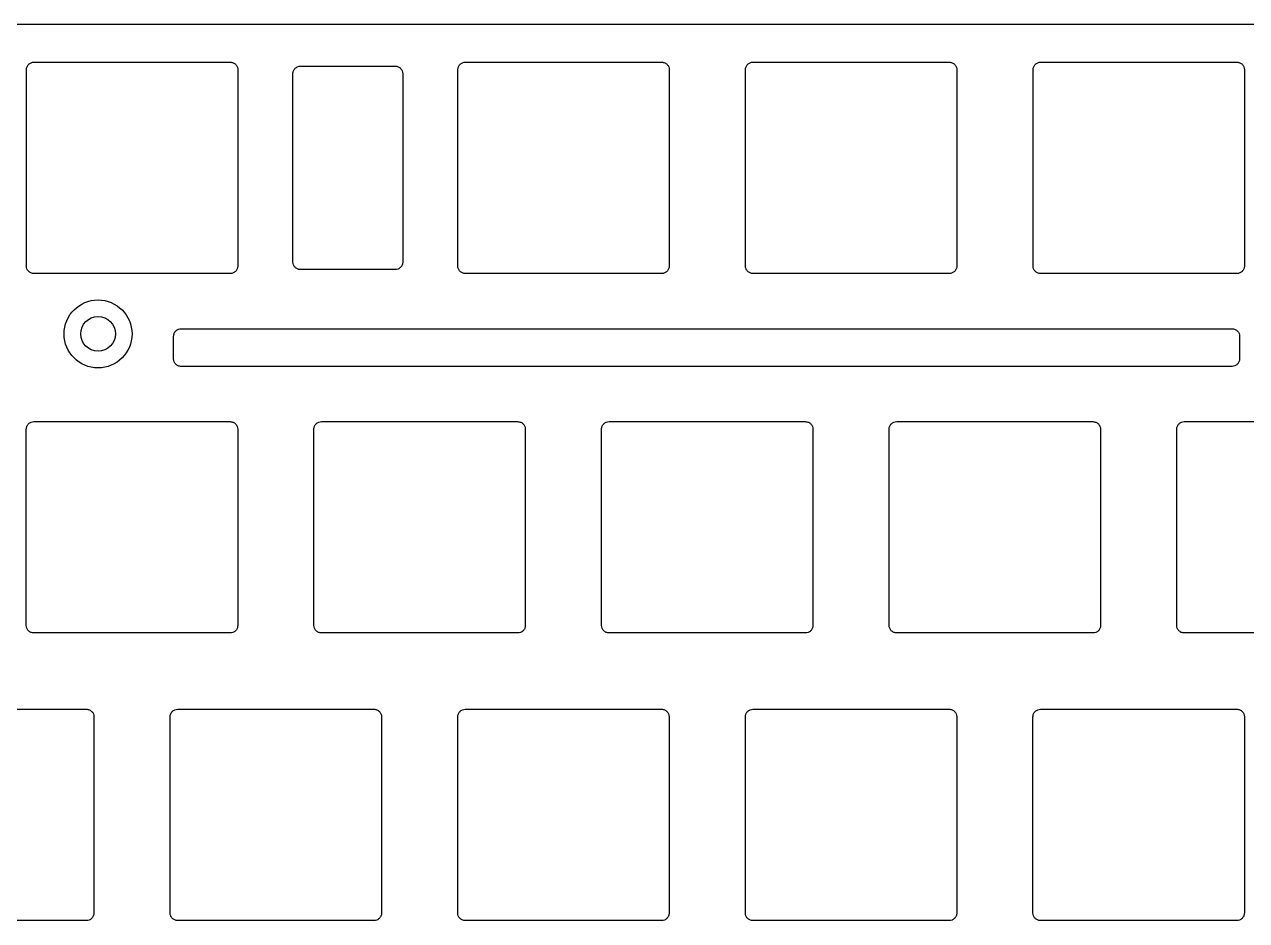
# Model space of a CAD drawing. Header units: millimetres. Extents: x 10 to 357, y 12 to 131.
# Drawn here: x 107.5 to 188.5, y 71.6 to 130.9 of the extents above; entities that cross this region are included whole.
import ezdxf

# ---------------------------------------------------------------- set-up
doc = ezdxf.new("R2010")
doc.units = ezdxf.units.MM
doc.header["$MEASUREMENT"] = 0

msp = doc.modelspace()

# ---------------------------------------------------------------- linework, layer by layer
for p, q in [((354.245, 130.945), (13.133, 130.945)), ((354.245, 130.945), (13.133, 130.945)), ((107.641, 114.945), (107.641, 127.945)), ((107.641, 114.945), (107.641, 127.945)), ((108.141, 128.445), (121.141, 128.445)), ((108.141, 128.445), (121.141, 128.445)), ((121.641, 127.945), (121.641, 114.945)), ((121.641, 127.945), (121.641, 114.945)), ((125.791, 128.182), (132.065, 128.182)), ((125.791, 128.182), (132.065, 128.182)), ((136.215, 114.945), (136.215, 127.945)), ((136.215, 114.945), (136.215, 127.945)), ((136.715, 128.445), (149.715, 128.445)), ((136.715, 128.445), (149.715, 128.445)), ((150.215, 127.945), (150.215, 114.945)), ((150.215, 127.945), (150.215, 114.945)), ((155.265, 114.945), (155.265, 127.945)), ((155.265, 114.945), (155.265, 127.945)), ((155.765, 128.445), (168.765, 128.445)), ((155.765, 128.445), (168.765, 128.445)), ((169.265, 127.945), (169.265, 114.945)), ((169.265, 127.945), (169.265, 114.945)), ((174.315, 114.945), (174.315, 127.945)), ((174.315, 114.945), (174.315, 127.945)), ((174.815, 128.445), (187.815, 128.445)), ((174.815, 128.445), (187.815, 128.445)), ((188.315, 127.945), (188.315, 114.945)), ((188.315, 127.945), (188.315, 114.945)), ((125.291, 115.208), (125.291, 127.682)), ((125.291, 115.208), (125.291, 127.682)), ((132.565, 127.682), (132.565, 115.208)), ((132.565, 127.682), (132.565, 115.208)), ((121.141, 114.445), (108.141, 114.445)), ((121.141, 114.445), (108.141, 114.445)), ((132.065, 114.708), (125.791, 114.708)), ((132.065, 114.708), (125.791, 114.708)), ((149.715, 114.445), (136.715, 114.445)), ((149.715, 114.445), (136.715, 114.445)), ((168.765, 114.445), (155.765, 114.445)), ((168.765, 114.445), (155.765, 114.445)), ((187.815, 114.445), (174.815, 114.445)), ((187.815, 114.445), (174.815, 114.445)), ((117.391, 108.789), (117.391, 110.289)), ((117.391, 108.789), (117.391, 110.289)), ((117.891, 110.789), (187.496, 110.789)), ((117.891, 110.789), (187.496, 110.789)), ((187.996, 110.289), (187.996, 108.789)), ((187.996, 110.289), (187.996, 108.789)), ((187.496, 108.289), (117.891, 108.289)), ((187.496, 108.289), (117.891, 108.289)), ((108.133, 104.633), (121.133, 104.633)), ((108.133, 104.633), (121.133, 104.633)), ((127.183, 104.633), (140.183, 104.633)), ((127.183, 104.633), (140.183, 104.633)), ((146.233, 104.633), (159.233, 104.633)), ((146.233, 104.633), (159.233, 104.633)), ((165.283, 104.633), (178.283, 104.633)), ((165.283, 104.633), (178.283, 104.633)), ((184.333, 104.633), (197.333, 104.633)), ((184.333, 104.633), (197.333, 104.633)), ((107.633, 91.133), (107.633, 104.133)), ((107.633, 91.133), (107.633, 104.133)), ((121.633, 104.133), (121.633, 91.133)), ((121.633, 104.133), (121.633, 91.133)), ((126.683, 91.133), (126.683, 104.133)), ((126.683, 91.133), (126.683, 104.133)), ((140.683, 104.133), (140.683, 91.133)), ((140.683, 104.133), (140.683, 91.133)), ((145.733, 91.133), (145.733, 104.133)), ((145.733, 91.133), (145.733, 104.133)), ((159.733, 104.133), (159.733, 91.133)), ((159.733, 104.133), (159.733, 91.133)), ((164.783, 91.133), (164.783, 104.133)), ((164.783, 91.133), (164.783, 104.133)), ((178.783, 104.133), (178.783, 91.133)), ((178.783, 104.133), (178.783, 91.133)), ((183.833, 91.133), (183.833, 104.133)), ((183.833, 91.133), (183.833, 104.133)), ((121.133, 90.633), (108.133, 90.633)), ((121.133, 90.633), (108.133, 90.633)), ((140.183, 90.633), (127.183, 90.633)), ((140.183, 90.633), (127.183, 90.633)), ((159.233, 90.633), (146.233, 90.633)), ((159.233, 90.633), (146.233, 90.633)), ((178.283, 90.633), (165.283, 90.633)), ((178.283, 90.633), (165.283, 90.633)), ((197.333, 90.633), (184.333, 90.633)), ((197.333, 90.633), (184.333, 90.633)), ((98.608, 85.583), (111.608, 85.583)), ((98.608, 85.583), (111.608, 85.583)), ((112.108, 85.083), (112.108, 72.083)), ((112.108, 85.083), (112.108, 72.083)), ((117.158, 72.083), (117.158, 85.083)), ((117.158, 72.083), (117.158, 85.083)), ((117.658, 85.583), (130.658, 85.583)), ((117.658, 85.583), (130.658, 85.583)), ((131.158, 85.083), (131.158, 72.083)), ((131.158, 85.083), (131.158, 72.083)), ((136.208, 72.083), (136.208, 85.083)), ((136.208, 72.083), (136.208, 85.083)), ((136.708, 85.583), (149.708, 85.583)), ((136.708, 85.583), (149.708, 85.583)), ((150.208, 85.083), (150.208, 72.083)), ((150.208, 85.083), (150.208, 72.083)), ((155.258, 72.083), (155.258, 85.083)), ((155.258, 72.083), (155.258, 85.083)), ((155.758, 85.583), (168.758, 85.583)), ((155.758, 85.583), (168.758, 85.583)), ((169.258, 85.083), (169.258, 72.083)), ((169.258, 85.083), (169.258, 72.083)), ((174.308, 72.083), (174.308, 85.083)), ((174.308, 72.083), (174.308, 85.083)), ((174.808, 85.583), (187.808, 85.583)), ((174.808, 85.583), (187.808, 85.583)), ((188.308, 85.083), (188.308, 72.083)), ((188.308, 85.083), (188.308, 72.083)), ((111.608, 71.583), (98.608, 71.583)), ((111.608, 71.583), (98.608, 71.583)), ((130.658, 71.583), (117.658, 71.583)), ((130.658, 71.583), (117.658, 71.583)), ((149.708, 71.583), (136.708, 71.583)), ((149.708, 71.583), (136.708, 71.583)), ((168.758, 71.583), (155.758, 71.583)), ((168.758, 71.583), (155.758, 71.583)), ((187.808, 71.583), (174.808, 71.583)), ((187.808, 71.583), (174.808, 71.583))]:
    msp.add_line(p, q)
for radius in [2.25, 2.25, 1.15]:
    msp.add_circle((112.383, 110.445), radius)
for points, knots in [([(107.641, 127.945), (107.641, 127.98), (107.644, 128.015), (107.658, 128.082), (107.669, 128.114), (107.708, 128.205), (107.746, 128.26), (107.84, 128.35), (107.894, 128.385), (108.013, 128.433), (108.076, 128.445), (108.141, 128.445)], [-0.07893052, -0.07893052, -0.07893052, -0.07893052, -0.06848053, -0.06848053, -0.05834686, -0.05834686, -0.03857211, -0.03857211, -0.01934595, -0.01934595, 0, 0, 0, 0]), ([(107.641, 127.945), (107.641, 127.98), (107.644, 128.015), (107.658, 128.082), (107.669, 128.114), (107.708, 128.205), (107.746, 128.26), (107.84, 128.35), (107.894, 128.385), (108.013, 128.433), (108.076, 128.445), (108.141, 128.445)], [-0.07893052, -0.07893052, -0.07893052, -0.07893052, -0.06848053, -0.06848053, -0.05834686, -0.05834686, -0.03857211, -0.03857211, -0.01934595, -0.01934595, 0, 0, 0, 0]), ([(121.141, 128.445), (121.175, 128.445), (121.21, 128.442), (121.277, 128.428), (121.309, 128.417), (121.4, 128.378), (121.455, 128.34), (121.545, 128.246), (121.58, 128.192), (121.628, 128.073), (121.641, 128.01), (121.641, 127.945)], [-0.07893052, -0.07893052, -0.07893052, -0.07893052, -0.06848053, -0.06848053, -0.05834686, -0.05834686, -0.03857211, -0.03857211, -0.01934595, -0.01934595, 0, 0, 0, 0]), ([(121.141, 128.445), (121.175, 128.445), (121.21, 128.442), (121.277, 128.428), (121.309, 128.417), (121.4, 128.378), (121.455, 128.34), (121.545, 128.246), (121.58, 128.192), (121.628, 128.073), (121.641, 128.01), (121.641, 127.945)], [-0.07893052, -0.07893052, -0.07893052, -0.07893052, -0.06848053, -0.06848053, -0.05834686, -0.05834686, -0.03857211, -0.03857211, -0.01934595, -0.01934595, 0, 0, 0, 0]), ([(125.291, 127.682), (125.291, 127.717), (125.295, 127.752), (125.309, 127.819), (125.319, 127.851), (125.359, 127.942), (125.397, 127.997), (125.49, 128.087), (125.544, 128.122), (125.663, 128.17), (125.727, 128.182), (125.791, 128.182)], [-0.07895332, -0.07895332, -0.07895332, -0.07895332, -0.06850031, -0.06850031, -0.05836371, -0.05836371, -0.03858325, -0.03858325, -0.01935154, -0.01935154, 0, 0, 0, 0]), ([(125.291, 127.682), (125.291, 127.717), (125.295, 127.752), (125.309, 127.819), (125.319, 127.851), (125.359, 127.942), (125.397, 127.997), (125.49, 128.087), (125.544, 128.122), (125.663, 128.17), (125.727, 128.182), (125.791, 128.182)], [-0.07895332, -0.07895332, -0.07895332, -0.07895332, -0.06850031, -0.06850031, -0.05836371, -0.05836371, -0.03858325, -0.03858325, -0.01935154, -0.01935154, 0, 0, 0, 0]), ([(132.065, 128.182), (132.1, 128.182), (132.134, 128.179), (132.201, 128.165), (132.234, 128.155), (132.325, 128.115), (132.379, 128.077), (132.469, 127.983), (132.505, 127.929), (132.553, 127.81), (132.565, 127.747), (132.565, 127.682)], [-0.07895332, -0.07895332, -0.07895332, -0.07895332, -0.06850031, -0.06850031, -0.05836371, -0.05836371, -0.03858325, -0.03858325, -0.01935154, -0.01935154, 0, 0, 0, 0]), ([(132.065, 128.182), (132.1, 128.182), (132.134, 128.179), (132.201, 128.165), (132.234, 128.155), (132.325, 128.115), (132.379, 128.077), (132.469, 127.983), (132.505, 127.929), (132.553, 127.81), (132.565, 127.747), (132.565, 127.682)], [-0.07895332, -0.07895332, -0.07895332, -0.07895332, -0.06850031, -0.06850031, -0.05836371, -0.05836371, -0.03858325, -0.03858325, -0.01935154, -0.01935154, 0, 0, 0, 0]), ([(136.215, 127.945), (136.215, 127.98), (136.219, 128.015), (136.233, 128.082), (136.243, 128.114), (136.283, 128.205), (136.321, 128.26), (136.414, 128.35), (136.468, 128.385), (136.587, 128.433), (136.651, 128.445), (136.715, 128.445)], [-0.07893052, -0.07893052, -0.07893052, -0.07893052, -0.06848053, -0.06848053, -0.05834686, -0.05834686, -0.03857211, -0.03857211, -0.01934595, -0.01934595, 0, 0, 0, 0]), ([(136.215, 127.945), (136.215, 127.98), (136.219, 128.015), (136.233, 128.082), (136.243, 128.114), (136.283, 128.205), (136.321, 128.26), (136.414, 128.35), (136.468, 128.385), (136.587, 128.433), (136.651, 128.445), (136.715, 128.445)], [-0.07893052, -0.07893052, -0.07893052, -0.07893052, -0.06848053, -0.06848053, -0.05834686, -0.05834686, -0.03857211, -0.03857211, -0.01934595, -0.01934595, 0, 0, 0, 0]), ([(149.715, 128.445), (149.75, 128.445), (149.785, 128.442), (149.852, 128.428), (149.884, 128.417), (149.975, 128.378), (150.03, 128.34), (150.12, 128.246), (150.155, 128.192), (150.203, 128.073), (150.215, 128.01), (150.215, 127.945)], [-0.07893052, -0.07893052, -0.07893052, -0.07893052, -0.06848053, -0.06848053, -0.05834686, -0.05834686, -0.03857211, -0.03857211, -0.01934595, -0.01934595, 0, 0, 0, 0]), ([(149.715, 128.445), (149.75, 128.445), (149.785, 128.442), (149.852, 128.428), (149.884, 128.417), (149.975, 128.378), (150.03, 128.34), (150.12, 128.246), (150.155, 128.192), (150.203, 128.073), (150.215, 128.01), (150.215, 127.945)], [-0.07893052, -0.07893052, -0.07893052, -0.07893052, -0.06848053, -0.06848053, -0.05834686, -0.05834686, -0.03857211, -0.03857211, -0.01934595, -0.01934595, 0, 0, 0, 0]), ([(155.265, 127.945), (155.265, 127.98), (155.269, 128.015), (155.283, 128.082), (155.293, 128.114), (155.333, 128.205), (155.371, 128.26), (155.464, 128.35), (155.518, 128.385), (155.637, 128.433), (155.701, 128.445), (155.765, 128.445)], [-0.07893052, -0.07893052, -0.07893052, -0.07893052, -0.06848053, -0.06848053, -0.05834686, -0.05834686, -0.03857211, -0.03857211, -0.01934595, -0.01934595, 0, 0, 0, 0]), ([(155.265, 127.945), (155.265, 127.98), (155.269, 128.015), (155.283, 128.082), (155.293, 128.114), (155.333, 128.205), (155.371, 128.26), (155.464, 128.35), (155.518, 128.385), (155.637, 128.433), (155.701, 128.445), (155.765, 128.445)], [-0.07893052, -0.07893052, -0.07893052, -0.07893052, -0.06848053, -0.06848053, -0.05834686, -0.05834686, -0.03857211, -0.03857211, -0.01934595, -0.01934595, 0, 0, 0, 0]), ([(168.765, 128.445), (168.8, 128.445), (168.835, 128.442), (168.902, 128.428), (168.934, 128.417), (169.025, 128.378), (169.08, 128.34), (169.17, 128.246), (169.205, 128.192), (169.253, 128.073), (169.265, 128.01), (169.265, 127.945)], [-0.07893052, -0.07893052, -0.07893052, -0.07893052, -0.06848053, -0.06848053, -0.05834686, -0.05834686, -0.03857211, -0.03857211, -0.01934595, -0.01934595, 0, 0, 0, 0]), ([(168.765, 128.445), (168.8, 128.445), (168.835, 128.442), (168.902, 128.428), (168.934, 128.417), (169.025, 128.378), (169.08, 128.34), (169.17, 128.246), (169.205, 128.192), (169.253, 128.073), (169.265, 128.01), (169.265, 127.945)], [-0.07893052, -0.07893052, -0.07893052, -0.07893052, -0.06848053, -0.06848053, -0.05834686, -0.05834686, -0.03857211, -0.03857211, -0.01934595, -0.01934595, 0, 0, 0, 0]), ([(174.315, 127.945), (174.315, 127.98), (174.319, 128.015), (174.333, 128.082), (174.343, 128.114), (174.383, 128.205), (174.421, 128.26), (174.514, 128.35), (174.568, 128.385), (174.687, 128.433), (174.751, 128.445), (174.815, 128.445)], [-0.07893052, -0.07893052, -0.07893052, -0.07893052, -0.06848053, -0.06848053, -0.05834686, -0.05834686, -0.03857211, -0.03857211, -0.01934595, -0.01934595, 0, 0, 0, 0]), ([(174.315, 127.945), (174.315, 127.98), (174.319, 128.015), (174.333, 128.082), (174.343, 128.114), (174.383, 128.205), (174.421, 128.26), (174.514, 128.35), (174.568, 128.385), (174.687, 128.433), (174.751, 128.445), (174.815, 128.445)], [-0.07893052, -0.07893052, -0.07893052, -0.07893052, -0.06848053, -0.06848053, -0.05834686, -0.05834686, -0.03857211, -0.03857211, -0.01934595, -0.01934595, 0, 0, 0, 0]), ([(187.815, 128.445), (187.85, 128.445), (187.885, 128.442), (187.952, 128.428), (187.984, 128.417), (188.075, 128.378), (188.13, 128.34), (188.22, 128.246), (188.255, 128.192), (188.303, 128.073), (188.315, 128.01), (188.315, 127.945)], [-0.07893052, -0.07893052, -0.07893052, -0.07893052, -0.06848053, -0.06848053, -0.05834686, -0.05834686, -0.03857211, -0.03857211, -0.01934595, -0.01934595, 0, 0, 0, 0]), ([(187.815, 128.445), (187.85, 128.445), (187.885, 128.442), (187.952, 128.428), (187.984, 128.417), (188.075, 128.378), (188.13, 128.34), (188.22, 128.246), (188.255, 128.192), (188.303, 128.073), (188.315, 128.01), (188.315, 127.945)], [-0.07893052, -0.07893052, -0.07893052, -0.07893052, -0.06848053, -0.06848053, -0.05834686, -0.05834686, -0.03857211, -0.03857211, -0.01934595, -0.01934595, 0, 0, 0, 0]), ([(125.791, 114.708), (125.756, 114.708), (125.722, 114.712), (125.655, 114.726), (125.623, 114.736), (125.531, 114.776), (125.477, 114.814), (125.387, 114.907), (125.351, 114.961), (125.303, 115.08), (125.291, 115.144), (125.291, 115.208)], [-0.07895332, -0.07895332, -0.07895332, -0.07895332, -0.06850031, -0.06850031, -0.05836371, -0.05836371, -0.03858325, -0.03858325, -0.01935154, -0.01935154, 0, 0, 0, 0]), ([(125.791, 114.708), (125.756, 114.708), (125.722, 114.712), (125.655, 114.726), (125.623, 114.736), (125.531, 114.776), (125.477, 114.814), (125.387, 114.907), (125.351, 114.961), (125.303, 115.08), (125.291, 115.144), (125.291, 115.208)], [-0.07895332, -0.07895332, -0.07895332, -0.07895332, -0.06850031, -0.06850031, -0.05836371, -0.05836371, -0.03858325, -0.03858325, -0.01935154, -0.01935154, 0, 0, 0, 0]), ([(132.565, 115.208), (132.565, 115.173), (132.561, 115.139), (132.547, 115.072), (132.537, 115.04), (132.497, 114.948), (132.459, 114.894), (132.366, 114.804), (132.312, 114.768), (132.193, 114.72), (132.129, 114.708), (132.065, 114.708)], [-0.07895332, -0.07895332, -0.07895332, -0.07895332, -0.06850031, -0.06850031, -0.05836371, -0.05836371, -0.03858325, -0.03858325, -0.01935154, -0.01935154, 0, 0, 0, 0]), ([(132.565, 115.208), (132.565, 115.173), (132.561, 115.139), (132.547, 115.072), (132.537, 115.04), (132.497, 114.948), (132.459, 114.894), (132.366, 114.804), (132.312, 114.768), (132.193, 114.72), (132.129, 114.708), (132.065, 114.708)], [-0.07895332, -0.07895332, -0.07895332, -0.07895332, -0.06850031, -0.06850031, -0.05836371, -0.05836371, -0.03858325, -0.03858325, -0.01935154, -0.01935154, 0, 0, 0, 0]), ([(108.141, 114.445), (108.106, 114.445), (108.071, 114.449), (108.004, 114.463), (107.972, 114.473), (107.881, 114.513), (107.826, 114.551), (107.736, 114.644), (107.701, 114.698), (107.653, 114.817), (107.641, 114.881), (107.641, 114.945)], [-0.07893052, -0.07893052, -0.07893052, -0.07893052, -0.06848053, -0.06848053, -0.05834686, -0.05834686, -0.03857211, -0.03857211, -0.01934595, -0.01934595, 0, 0, 0, 0]), ([(108.141, 114.445), (108.106, 114.445), (108.071, 114.449), (108.004, 114.463), (107.972, 114.473), (107.881, 114.513), (107.826, 114.551), (107.736, 114.644), (107.701, 114.698), (107.653, 114.817), (107.641, 114.881), (107.641, 114.945)], [-0.07893052, -0.07893052, -0.07893052, -0.07893052, -0.06848053, -0.06848053, -0.05834686, -0.05834686, -0.03857211, -0.03857211, -0.01934595, -0.01934595, 0, 0, 0, 0]), ([(121.641, 114.945), (121.641, 114.91), (121.637, 114.876), (121.623, 114.809), (121.613, 114.777), (121.573, 114.685), (121.535, 114.631), (121.442, 114.541), (121.387, 114.506), (121.269, 114.457), (121.205, 114.445), (121.141, 114.445)], [-0.07893052, -0.07893052, -0.07893052, -0.07893052, -0.06848053, -0.06848053, -0.05834686, -0.05834686, -0.03857211, -0.03857211, -0.01934595, -0.01934595, 0, 0, 0, 0]), ([(121.641, 114.945), (121.641, 114.91), (121.637, 114.876), (121.623, 114.809), (121.613, 114.777), (121.573, 114.685), (121.535, 114.631), (121.442, 114.541), (121.387, 114.506), (121.269, 114.457), (121.205, 114.445), (121.141, 114.445)], [-0.07893052, -0.07893052, -0.07893052, -0.07893052, -0.06848053, -0.06848053, -0.05834686, -0.05834686, -0.03857211, -0.03857211, -0.01934595, -0.01934595, 0, 0, 0, 0]), ([(136.715, 114.445), (136.68, 114.445), (136.646, 114.449), (136.579, 114.463), (136.547, 114.473), (136.455, 114.513), (136.401, 114.551), (136.311, 114.644), (136.276, 114.698), (136.227, 114.817), (136.215, 114.881), (136.215, 114.945)], [-0.07893052, -0.07893052, -0.07893052, -0.07893052, -0.06848053, -0.06848053, -0.05834686, -0.05834686, -0.03857211, -0.03857211, -0.01934595, -0.01934595, 0, 0, 0, 0]), ([(136.715, 114.445), (136.68, 114.445), (136.646, 114.449), (136.579, 114.463), (136.547, 114.473), (136.455, 114.513), (136.401, 114.551), (136.311, 114.644), (136.276, 114.698), (136.227, 114.817), (136.215, 114.881), (136.215, 114.945)], [-0.07893052, -0.07893052, -0.07893052, -0.07893052, -0.06848053, -0.06848053, -0.05834686, -0.05834686, -0.03857211, -0.03857211, -0.01934595, -0.01934595, 0, 0, 0, 0]), ([(150.215, 114.945), (150.215, 114.91), (150.212, 114.876), (150.198, 114.809), (150.187, 114.777), (150.148, 114.685), (150.11, 114.631), (150.016, 114.541), (149.962, 114.506), (149.843, 114.457), (149.78, 114.445), (149.715, 114.445)], [-0.07893052, -0.07893052, -0.07893052, -0.07893052, -0.06848053, -0.06848053, -0.05834686, -0.05834686, -0.03857211, -0.03857211, -0.01934595, -0.01934595, 0, 0, 0, 0]), ([(150.215, 114.945), (150.215, 114.91), (150.212, 114.876), (150.198, 114.809), (150.187, 114.777), (150.148, 114.685), (150.11, 114.631), (150.016, 114.541), (149.962, 114.506), (149.843, 114.457), (149.78, 114.445), (149.715, 114.445)], [-0.07893052, -0.07893052, -0.07893052, -0.07893052, -0.06848053, -0.06848053, -0.05834686, -0.05834686, -0.03857211, -0.03857211, -0.01934595, -0.01934595, 0, 0, 0, 0]), ([(155.765, 114.445), (155.73, 114.445), (155.696, 114.449), (155.629, 114.463), (155.597, 114.473), (155.505, 114.513), (155.451, 114.551), (155.361, 114.644), (155.326, 114.698), (155.277, 114.817), (155.265, 114.881), (155.265, 114.945)], [-0.07893052, -0.07893052, -0.07893052, -0.07893052, -0.06848053, -0.06848053, -0.05834686, -0.05834686, -0.03857211, -0.03857211, -0.01934595, -0.01934595, 0, 0, 0, 0]), ([(155.765, 114.445), (155.73, 114.445), (155.696, 114.449), (155.629, 114.463), (155.597, 114.473), (155.505, 114.513), (155.451, 114.551), (155.361, 114.644), (155.326, 114.698), (155.277, 114.817), (155.265, 114.881), (155.265, 114.945)], [-0.07893052, -0.07893052, -0.07893052, -0.07893052, -0.06848053, -0.06848053, -0.05834686, -0.05834686, -0.03857211, -0.03857211, -0.01934595, -0.01934595, 0, 0, 0, 0]), ([(169.265, 114.945), (169.265, 114.91), (169.262, 114.876), (169.248, 114.809), (169.237, 114.777), (169.198, 114.685), (169.16, 114.631), (169.066, 114.541), (169.012, 114.506), (168.893, 114.457), (168.83, 114.445), (168.765, 114.445)], [-0.07893052, -0.07893052, -0.07893052, -0.07893052, -0.06848053, -0.06848053, -0.05834686, -0.05834686, -0.03857211, -0.03857211, -0.01934595, -0.01934595, 0, 0, 0, 0]), ([(169.265, 114.945), (169.265, 114.91), (169.262, 114.876), (169.248, 114.809), (169.237, 114.777), (169.198, 114.685), (169.16, 114.631), (169.066, 114.541), (169.012, 114.506), (168.893, 114.457), (168.83, 114.445), (168.765, 114.445)], [-0.07893052, -0.07893052, -0.07893052, -0.07893052, -0.06848053, -0.06848053, -0.05834686, -0.05834686, -0.03857211, -0.03857211, -0.01934595, -0.01934595, 0, 0, 0, 0]), ([(174.815, 114.445), (174.78, 114.445), (174.746, 114.449), (174.679, 114.463), (174.647, 114.473), (174.555, 114.513), (174.501, 114.551), (174.411, 114.644), (174.376, 114.698), (174.327, 114.817), (174.315, 114.881), (174.315, 114.945)], [-0.07893052, -0.07893052, -0.07893052, -0.07893052, -0.06848053, -0.06848053, -0.05834686, -0.05834686, -0.03857211, -0.03857211, -0.01934595, -0.01934595, 0, 0, 0, 0]), ([(174.815, 114.445), (174.78, 114.445), (174.746, 114.449), (174.679, 114.463), (174.647, 114.473), (174.555, 114.513), (174.501, 114.551), (174.411, 114.644), (174.376, 114.698), (174.327, 114.817), (174.315, 114.881), (174.315, 114.945)], [-0.07893052, -0.07893052, -0.07893052, -0.07893052, -0.06848053, -0.06848053, -0.05834686, -0.05834686, -0.03857211, -0.03857211, -0.01934595, -0.01934595, 0, 0, 0, 0]), ([(188.315, 114.945), (188.315, 114.91), (188.312, 114.876), (188.298, 114.809), (188.287, 114.777), (188.248, 114.685), (188.21, 114.631), (188.116, 114.541), (188.062, 114.506), (187.943, 114.457), (187.88, 114.445), (187.815, 114.445)], [-0.07893052, -0.07893052, -0.07893052, -0.07893052, -0.06848053, -0.06848053, -0.05834686, -0.05834686, -0.03857211, -0.03857211, -0.01934595, -0.01934595, 0, 0, 0, 0]), ([(188.315, 114.945), (188.315, 114.91), (188.312, 114.876), (188.298, 114.809), (188.287, 114.777), (188.248, 114.685), (188.21, 114.631), (188.116, 114.541), (188.062, 114.506), (187.943, 114.457), (187.88, 114.445), (187.815, 114.445)], [-0.07893052, -0.07893052, -0.07893052, -0.07893052, -0.06848053, -0.06848053, -0.05834686, -0.05834686, -0.03857211, -0.03857211, -0.01934595, -0.01934595, 0, 0, 0, 0]), ([(117.391, 110.289), (117.391, 110.324), (117.394, 110.358), (117.408, 110.425), (117.419, 110.458), (117.458, 110.549), (117.496, 110.603), (117.59, 110.693), (117.644, 110.729), (117.763, 110.777), (117.826, 110.789), (117.891, 110.789)], [-0.07893052, -0.07893052, -0.07893052, -0.07893052, -0.06848053, -0.06848053, -0.05834686, -0.05834686, -0.03857211, -0.03857211, -0.01934595, -0.01934595, 0, 0, 0, 0]), ([(117.391, 110.289), (117.391, 110.324), (117.394, 110.358), (117.408, 110.425), (117.419, 110.458), (117.458, 110.549), (117.496, 110.603), (117.59, 110.693), (117.644, 110.729), (117.763, 110.777), (117.826, 110.789), (117.891, 110.789)], [-0.07893052, -0.07893052, -0.07893052, -0.07893052, -0.06848053, -0.06848053, -0.05834686, -0.05834686, -0.03857211, -0.03857211, -0.01934595, -0.01934595, 0, 0, 0, 0]), ([(187.496, 110.789), (187.53, 110.789), (187.565, 110.785), (187.632, 110.771), (187.664, 110.761), (187.755, 110.721), (187.81, 110.683), (187.9, 110.59), (187.935, 110.536), (187.983, 110.417), (187.996, 110.353), (187.996, 110.289)], [-0.07893052, -0.07893052, -0.07893052, -0.07893052, -0.06848053, -0.06848053, -0.05834686, -0.05834686, -0.03857211, -0.03857211, -0.01934595, -0.01934595, 0, 0, 0, 0]), ([(187.496, 110.789), (187.53, 110.789), (187.565, 110.785), (187.632, 110.771), (187.664, 110.761), (187.755, 110.721), (187.81, 110.683), (187.9, 110.59), (187.935, 110.536), (187.983, 110.417), (187.996, 110.353), (187.996, 110.289)], [-0.07893052, -0.07893052, -0.07893052, -0.07893052, -0.06848053, -0.06848053, -0.05834686, -0.05834686, -0.03857211, -0.03857211, -0.01934595, -0.01934595, 0, 0, 0, 0]), ([(117.891, 108.289), (117.856, 108.289), (117.821, 108.293), (117.754, 108.307), (117.722, 108.317), (117.631, 108.357), (117.576, 108.395), (117.486, 108.488), (117.451, 108.542), (117.403, 108.661), (117.391, 108.724), (117.391, 108.789)], [-0.07893052, -0.07893052, -0.07893052, -0.07893052, -0.06848053, -0.06848053, -0.05834686, -0.05834686, -0.03857211, -0.03857211, -0.01934595, -0.01934595, 0, 0, 0, 0]), ([(117.891, 108.289), (117.856, 108.289), (117.821, 108.293), (117.754, 108.307), (117.722, 108.317), (117.631, 108.357), (117.576, 108.395), (117.486, 108.488), (117.451, 108.542), (117.403, 108.661), (117.391, 108.724), (117.391, 108.789)], [-0.07893052, -0.07893052, -0.07893052, -0.07893052, -0.06848053, -0.06848053, -0.05834686, -0.05834686, -0.03857211, -0.03857211, -0.01934595, -0.01934595, 0, 0, 0, 0]), ([(187.996, 108.789), (187.996, 108.754), (187.992, 108.72), (187.978, 108.653), (187.968, 108.62), (187.928, 108.529), (187.89, 108.475), (187.797, 108.385), (187.742, 108.349), (187.623, 108.301), (187.56, 108.289), (187.496, 108.289)], [-0.07893052, -0.07893052, -0.07893052, -0.07893052, -0.06848053, -0.06848053, -0.05834686, -0.05834686, -0.03857211, -0.03857211, -0.01934595, -0.01934595, 0, 0, 0, 0]), ([(187.996, 108.789), (187.996, 108.754), (187.992, 108.72), (187.978, 108.653), (187.968, 108.62), (187.928, 108.529), (187.89, 108.475), (187.797, 108.385), (187.742, 108.349), (187.623, 108.301), (187.56, 108.289), (187.496, 108.289)], [-0.07893052, -0.07893052, -0.07893052, -0.07893052, -0.06848053, -0.06848053, -0.05834686, -0.05834686, -0.03857211, -0.03857211, -0.01934595, -0.01934595, 0, 0, 0, 0]), ([(107.633, 104.133), (107.633, 104.168), (107.636, 104.202), (107.651, 104.269), (107.661, 104.301), (107.701, 104.393), (107.739, 104.447), (107.832, 104.537), (107.886, 104.572), (108.005, 104.621), (108.068, 104.633), (108.133, 104.633)], [-0.07893052, -0.07893052, -0.07893052, -0.07893052, -0.06848053, -0.06848053, -0.05834686, -0.05834686, -0.03857211, -0.03857211, -0.01934595, -0.01934595, 0, 0, 0, 0]), ([(107.633, 104.133), (107.633, 104.168), (107.636, 104.202), (107.651, 104.269), (107.661, 104.301), (107.701, 104.393), (107.739, 104.447), (107.832, 104.537), (107.886, 104.572), (108.005, 104.621), (108.068, 104.633), (108.133, 104.633)], [-0.07893052, -0.07893052, -0.07893052, -0.07893052, -0.06848053, -0.06848053, -0.05834686, -0.05834686, -0.03857211, -0.03857211, -0.01934595, -0.01934595, 0, 0, 0, 0]), ([(121.133, 104.633), (121.168, 104.633), (121.202, 104.629), (121.269, 104.615), (121.302, 104.605), (121.393, 104.565), (121.447, 104.527), (121.537, 104.434), (121.573, 104.38), (121.621, 104.261), (121.633, 104.197), (121.633, 104.133)], [-0.07893052, -0.07893052, -0.07893052, -0.07893052, -0.06848053, -0.06848053, -0.05834686, -0.05834686, -0.03857211, -0.03857211, -0.01934595, -0.01934595, 0, 0, 0, 0]), ([(121.133, 104.633), (121.168, 104.633), (121.202, 104.629), (121.269, 104.615), (121.302, 104.605), (121.393, 104.565), (121.447, 104.527), (121.537, 104.434), (121.573, 104.38), (121.621, 104.261), (121.633, 104.197), (121.633, 104.133)], [-0.07893052, -0.07893052, -0.07893052, -0.07893052, -0.06848053, -0.06848053, -0.05834686, -0.05834686, -0.03857211, -0.03857211, -0.01934595, -0.01934595, 0, 0, 0, 0]), ([(126.683, 104.133), (126.683, 104.168), (126.686, 104.202), (126.701, 104.269), (126.711, 104.301), (126.751, 104.393), (126.789, 104.447), (126.882, 104.537), (126.936, 104.572), (127.055, 104.621), (127.118, 104.633), (127.183, 104.633)], [-0.07893052, -0.07893052, -0.07893052, -0.07893052, -0.06848053, -0.06848053, -0.05834686, -0.05834686, -0.03857211, -0.03857211, -0.01934595, -0.01934595, 0, 0, 0, 0]), ([(126.683, 104.133), (126.683, 104.168), (126.686, 104.202), (126.701, 104.269), (126.711, 104.301), (126.751, 104.393), (126.789, 104.447), (126.882, 104.537), (126.936, 104.572), (127.055, 104.621), (127.118, 104.633), (127.183, 104.633)], [-0.07893052, -0.07893052, -0.07893052, -0.07893052, -0.06848053, -0.06848053, -0.05834686, -0.05834686, -0.03857211, -0.03857211, -0.01934595, -0.01934595, 0, 0, 0, 0]), ([(140.183, 104.633), (140.218, 104.633), (140.252, 104.629), (140.319, 104.615), (140.352, 104.605), (140.443, 104.565), (140.497, 104.527), (140.587, 104.434), (140.623, 104.38), (140.671, 104.261), (140.683, 104.197), (140.683, 104.133)], [-0.07893052, -0.07893052, -0.07893052, -0.07893052, -0.06848053, -0.06848053, -0.05834686, -0.05834686, -0.03857211, -0.03857211, -0.01934595, -0.01934595, 0, 0, 0, 0]), ([(140.183, 104.633), (140.218, 104.633), (140.252, 104.629), (140.319, 104.615), (140.352, 104.605), (140.443, 104.565), (140.497, 104.527), (140.587, 104.434), (140.623, 104.38), (140.671, 104.261), (140.683, 104.197), (140.683, 104.133)], [-0.07893052, -0.07893052, -0.07893052, -0.07893052, -0.06848053, -0.06848053, -0.05834686, -0.05834686, -0.03857211, -0.03857211, -0.01934595, -0.01934595, 0, 0, 0, 0]), ([(145.733, 104.133), (145.733, 104.168), (145.736, 104.202), (145.751, 104.269), (145.761, 104.301), (145.801, 104.393), (145.839, 104.447), (145.932, 104.537), (145.986, 104.572), (146.105, 104.621), (146.168, 104.633), (146.233, 104.633)], [-0.07893052, -0.07893052, -0.07893052, -0.07893052, -0.06848053, -0.06848053, -0.05834686, -0.05834686, -0.03857211, -0.03857211, -0.01934595, -0.01934595, 0, 0, 0, 0]), ([(145.733, 104.133), (145.733, 104.168), (145.736, 104.202), (145.751, 104.269), (145.761, 104.301), (145.801, 104.393), (145.839, 104.447), (145.932, 104.537), (145.986, 104.572), (146.105, 104.621), (146.168, 104.633), (146.233, 104.633)], [-0.07893052, -0.07893052, -0.07893052, -0.07893052, -0.06848053, -0.06848053, -0.05834686, -0.05834686, -0.03857211, -0.03857211, -0.01934595, -0.01934595, 0, 0, 0, 0]), ([(159.233, 104.633), (159.268, 104.633), (159.302, 104.629), (159.369, 104.615), (159.402, 104.605), (159.493, 104.565), (159.547, 104.527), (159.637, 104.434), (159.673, 104.38), (159.721, 104.261), (159.733, 104.197), (159.733, 104.133)], [-0.07893052, -0.07893052, -0.07893052, -0.07893052, -0.06848053, -0.06848053, -0.05834686, -0.05834686, -0.03857211, -0.03857211, -0.01934595, -0.01934595, 0, 0, 0, 0]), ([(159.233, 104.633), (159.268, 104.633), (159.302, 104.629), (159.369, 104.615), (159.402, 104.605), (159.493, 104.565), (159.547, 104.527), (159.637, 104.434), (159.673, 104.38), (159.721, 104.261), (159.733, 104.197), (159.733, 104.133)], [-0.07893052, -0.07893052, -0.07893052, -0.07893052, -0.06848053, -0.06848053, -0.05834686, -0.05834686, -0.03857211, -0.03857211, -0.01934595, -0.01934595, 0, 0, 0, 0]), ([(164.783, 104.133), (164.783, 104.168), (164.786, 104.202), (164.801, 104.269), (164.811, 104.301), (164.851, 104.393), (164.889, 104.447), (164.982, 104.537), (165.036, 104.572), (165.155, 104.621), (165.218, 104.633), (165.283, 104.633)], [-0.07893052, -0.07893052, -0.07893052, -0.07893052, -0.06848053, -0.06848053, -0.05834686, -0.05834686, -0.03857211, -0.03857211, -0.01934595, -0.01934595, 0, 0, 0, 0]), ([(164.783, 104.133), (164.783, 104.168), (164.786, 104.202), (164.801, 104.269), (164.811, 104.301), (164.851, 104.393), (164.889, 104.447), (164.982, 104.537), (165.036, 104.572), (165.155, 104.621), (165.218, 104.633), (165.283, 104.633)], [-0.07893052, -0.07893052, -0.07893052, -0.07893052, -0.06848053, -0.06848053, -0.05834686, -0.05834686, -0.03857211, -0.03857211, -0.01934595, -0.01934595, 0, 0, 0, 0]), ([(178.283, 104.633), (178.318, 104.633), (178.352, 104.629), (178.419, 104.615), (178.452, 104.605), (178.543, 104.565), (178.597, 104.527), (178.687, 104.434), (178.723, 104.38), (178.771, 104.261), (178.783, 104.197), (178.783, 104.133)], [-0.07893052, -0.07893052, -0.07893052, -0.07893052, -0.06848053, -0.06848053, -0.05834686, -0.05834686, -0.03857211, -0.03857211, -0.01934595, -0.01934595, 0, 0, 0, 0]), ([(178.283, 104.633), (178.318, 104.633), (178.352, 104.629), (178.419, 104.615), (178.452, 104.605), (178.543, 104.565), (178.597, 104.527), (178.687, 104.434), (178.723, 104.38), (178.771, 104.261), (178.783, 104.197), (178.783, 104.133)], [-0.07893052, -0.07893052, -0.07893052, -0.07893052, -0.06848053, -0.06848053, -0.05834686, -0.05834686, -0.03857211, -0.03857211, -0.01934595, -0.01934595, 0, 0, 0, 0]), ([(183.833, 104.133), (183.833, 104.168), (183.836, 104.202), (183.851, 104.269), (183.861, 104.301), (183.901, 104.393), (183.939, 104.447), (184.032, 104.537), (184.086, 104.572), (184.205, 104.621), (184.268, 104.633), (184.333, 104.633)], [-0.07893052, -0.07893052, -0.07893052, -0.07893052, -0.06848053, -0.06848053, -0.05834686, -0.05834686, -0.03857211, -0.03857211, -0.01934595, -0.01934595, 0, 0, 0, 0]), ([(183.833, 104.133), (183.833, 104.168), (183.836, 104.202), (183.851, 104.269), (183.861, 104.301), (183.901, 104.393), (183.939, 104.447), (184.032, 104.537), (184.086, 104.572), (184.205, 104.621), (184.268, 104.633), (184.333, 104.633)], [-0.07893052, -0.07893052, -0.07893052, -0.07893052, -0.06848053, -0.06848053, -0.05834686, -0.05834686, -0.03857211, -0.03857211, -0.01934595, -0.01934595, 0, 0, 0, 0]), ([(108.133, 90.633), (108.098, 90.633), (108.064, 90.636), (107.997, 90.65), (107.964, 90.661), (107.873, 90.7), (107.819, 90.738), (107.729, 90.832), (107.693, 90.886), (107.645, 91.005), (107.633, 91.068), (107.633, 91.133)], [-0.07893052, -0.07893052, -0.07893052, -0.07893052, -0.06848053, -0.06848053, -0.05834686, -0.05834686, -0.03857211, -0.03857211, -0.01934595, -0.01934595, 0, 0, 0, 0]), ([(108.133, 90.633), (108.098, 90.633), (108.064, 90.636), (107.997, 90.65), (107.964, 90.661), (107.873, 90.7), (107.819, 90.738), (107.729, 90.832), (107.693, 90.886), (107.645, 91.005), (107.633, 91.068), (107.633, 91.133)], [-0.07893052, -0.07893052, -0.07893052, -0.07893052, -0.06848053, -0.06848053, -0.05834686, -0.05834686, -0.03857211, -0.03857211, -0.01934595, -0.01934595, 0, 0, 0, 0]), ([(121.633, 91.133), (121.633, 91.098), (121.629, 91.063), (121.615, 90.996), (121.605, 90.964), (121.565, 90.873), (121.527, 90.818), (121.434, 90.728), (121.38, 90.693), (121.261, 90.645), (121.197, 90.633), (121.133, 90.633)], [-0.07893052, -0.07893052, -0.07893052, -0.07893052, -0.06848053, -0.06848053, -0.05834686, -0.05834686, -0.03857211, -0.03857211, -0.01934595, -0.01934595, 0, 0, 0, 0]), ([(121.633, 91.133), (121.633, 91.098), (121.629, 91.063), (121.615, 90.996), (121.605, 90.964), (121.565, 90.873), (121.527, 90.818), (121.434, 90.728), (121.38, 90.693), (121.261, 90.645), (121.197, 90.633), (121.133, 90.633)], [-0.07893052, -0.07893052, -0.07893052, -0.07893052, -0.06848053, -0.06848053, -0.05834686, -0.05834686, -0.03857211, -0.03857211, -0.01934595, -0.01934595, 0, 0, 0, 0]), ([(127.183, 90.633), (127.148, 90.633), (127.114, 90.636), (127.047, 90.65), (127.014, 90.661), (126.923, 90.7), (126.869, 90.738), (126.779, 90.832), (126.743, 90.886), (126.695, 91.005), (126.683, 91.068), (126.683, 91.133)], [-0.07893052, -0.07893052, -0.07893052, -0.07893052, -0.06848053, -0.06848053, -0.05834686, -0.05834686, -0.03857211, -0.03857211, -0.01934595, -0.01934595, 0, 0, 0, 0]), ([(127.183, 90.633), (127.148, 90.633), (127.114, 90.636), (127.047, 90.65), (127.014, 90.661), (126.923, 90.7), (126.869, 90.738), (126.779, 90.832), (126.743, 90.886), (126.695, 91.005), (126.683, 91.068), (126.683, 91.133)], [-0.07893052, -0.07893052, -0.07893052, -0.07893052, -0.06848053, -0.06848053, -0.05834686, -0.05834686, -0.03857211, -0.03857211, -0.01934595, -0.01934595, 0, 0, 0, 0]), ([(140.683, 91.133), (140.683, 91.098), (140.679, 91.063), (140.665, 90.996), (140.655, 90.964), (140.615, 90.873), (140.577, 90.818), (140.484, 90.728), (140.43, 90.693), (140.311, 90.645), (140.247, 90.633), (140.183, 90.633)], [-0.07893052, -0.07893052, -0.07893052, -0.07893052, -0.06848053, -0.06848053, -0.05834686, -0.05834686, -0.03857211, -0.03857211, -0.01934595, -0.01934595, 0, 0, 0, 0]), ([(140.683, 91.133), (140.683, 91.098), (140.679, 91.063), (140.665, 90.996), (140.655, 90.964), (140.615, 90.873), (140.577, 90.818), (140.484, 90.728), (140.43, 90.693), (140.311, 90.645), (140.247, 90.633), (140.183, 90.633)], [-0.07893052, -0.07893052, -0.07893052, -0.07893052, -0.06848053, -0.06848053, -0.05834686, -0.05834686, -0.03857211, -0.03857211, -0.01934595, -0.01934595, 0, 0, 0, 0]), ([(146.233, 90.633), (146.198, 90.633), (146.164, 90.636), (146.097, 90.65), (146.064, 90.661), (145.973, 90.7), (145.919, 90.738), (145.829, 90.832), (145.793, 90.886), (145.745, 91.005), (145.733, 91.068), (145.733, 91.133)], [-0.07893052, -0.07893052, -0.07893052, -0.07893052, -0.06848053, -0.06848053, -0.05834686, -0.05834686, -0.03857211, -0.03857211, -0.01934595, -0.01934595, 0, 0, 0, 0]), ([(146.233, 90.633), (146.198, 90.633), (146.164, 90.636), (146.097, 90.65), (146.064, 90.661), (145.973, 90.7), (145.919, 90.738), (145.829, 90.832), (145.793, 90.886), (145.745, 91.005), (145.733, 91.068), (145.733, 91.133)], [-0.07893052, -0.07893052, -0.07893052, -0.07893052, -0.06848053, -0.06848053, -0.05834686, -0.05834686, -0.03857211, -0.03857211, -0.01934595, -0.01934595, 0, 0, 0, 0]), ([(159.733, 91.133), (159.733, 91.098), (159.729, 91.063), (159.715, 90.996), (159.705, 90.964), (159.665, 90.873), (159.627, 90.818), (159.534, 90.728), (159.48, 90.693), (159.361, 90.645), (159.297, 90.633), (159.233, 90.633)], [-0.07893052, -0.07893052, -0.07893052, -0.07893052, -0.06848053, -0.06848053, -0.05834686, -0.05834686, -0.03857211, -0.03857211, -0.01934595, -0.01934595, 0, 0, 0, 0]), ([(159.733, 91.133), (159.733, 91.098), (159.729, 91.063), (159.715, 90.996), (159.705, 90.964), (159.665, 90.873), (159.627, 90.818), (159.534, 90.728), (159.48, 90.693), (159.361, 90.645), (159.297, 90.633), (159.233, 90.633)], [-0.07893052, -0.07893052, -0.07893052, -0.07893052, -0.06848053, -0.06848053, -0.05834686, -0.05834686, -0.03857211, -0.03857211, -0.01934595, -0.01934595, 0, 0, 0, 0]), ([(165.283, 90.633), (165.248, 90.633), (165.214, 90.636), (165.147, 90.65), (165.114, 90.661), (165.023, 90.7), (164.969, 90.738), (164.879, 90.832), (164.843, 90.886), (164.795, 91.005), (164.783, 91.068), (164.783, 91.133)], [-0.07893052, -0.07893052, -0.07893052, -0.07893052, -0.06848053, -0.06848053, -0.05834686, -0.05834686, -0.03857211, -0.03857211, -0.01934595, -0.01934595, 0, 0, 0, 0]), ([(165.283, 90.633), (165.248, 90.633), (165.214, 90.636), (165.147, 90.65), (165.114, 90.661), (165.023, 90.7), (164.969, 90.738), (164.879, 90.832), (164.843, 90.886), (164.795, 91.005), (164.783, 91.068), (164.783, 91.133)], [-0.07893052, -0.07893052, -0.07893052, -0.07893052, -0.06848053, -0.06848053, -0.05834686, -0.05834686, -0.03857211, -0.03857211, -0.01934595, -0.01934595, 0, 0, 0, 0]), ([(178.783, 91.133), (178.783, 91.098), (178.779, 91.063), (178.765, 90.996), (178.755, 90.964), (178.715, 90.873), (178.677, 90.818), (178.584, 90.728), (178.53, 90.693), (178.411, 90.645), (178.347, 90.633), (178.283, 90.633)], [-0.07893052, -0.07893052, -0.07893052, -0.07893052, -0.06848053, -0.06848053, -0.05834686, -0.05834686, -0.03857211, -0.03857211, -0.01934595, -0.01934595, 0, 0, 0, 0]), ([(178.783, 91.133), (178.783, 91.098), (178.779, 91.063), (178.765, 90.996), (178.755, 90.964), (178.715, 90.873), (178.677, 90.818), (178.584, 90.728), (178.53, 90.693), (178.411, 90.645), (178.347, 90.633), (178.283, 90.633)], [-0.07893052, -0.07893052, -0.07893052, -0.07893052, -0.06848053, -0.06848053, -0.05834686, -0.05834686, -0.03857211, -0.03857211, -0.01934595, -0.01934595, 0, 0, 0, 0]), ([(184.333, 90.633), (184.298, 90.633), (184.264, 90.636), (184.197, 90.65), (184.164, 90.661), (184.073, 90.7), (184.019, 90.738), (183.929, 90.832), (183.893, 90.886), (183.845, 91.005), (183.833, 91.068), (183.833, 91.133)], [-0.07893052, -0.07893052, -0.07893052, -0.07893052, -0.06848053, -0.06848053, -0.05834686, -0.05834686, -0.03857211, -0.03857211, -0.01934595, -0.01934595, 0, 0, 0, 0]), ([(184.333, 90.633), (184.298, 90.633), (184.264, 90.636), (184.197, 90.65), (184.164, 90.661), (184.073, 90.7), (184.019, 90.738), (183.929, 90.832), (183.893, 90.886), (183.845, 91.005), (183.833, 91.068), (183.833, 91.133)], [-0.07893052, -0.07893052, -0.07893052, -0.07893052, -0.06848053, -0.06848053, -0.05834686, -0.05834686, -0.03857211, -0.03857211, -0.01934595, -0.01934595, 0, 0, 0, 0]), ([(111.608, 85.583), (111.643, 85.583), (111.677, 85.579), (111.744, 85.565), (111.777, 85.555), (111.868, 85.515), (111.922, 85.477), (112.012, 85.384), (112.048, 85.33), (112.096, 85.211), (112.108, 85.147), (112.108, 85.083)], [-0.07893052, -0.07893052, -0.07893052, -0.07893052, -0.06848053, -0.06848053, -0.05834686, -0.05834686, -0.03857211, -0.03857211, -0.01934595, -0.01934595, 0, 0, 0, 0]), ([(111.608, 85.583), (111.643, 85.583), (111.677, 85.579), (111.744, 85.565), (111.777, 85.555), (111.868, 85.515), (111.922, 85.477), (112.012, 85.384), (112.048, 85.33), (112.096, 85.211), (112.108, 85.147), (112.108, 85.083)], [-0.07893052, -0.07893052, -0.07893052, -0.07893052, -0.06848053, -0.06848053, -0.05834686, -0.05834686, -0.03857211, -0.03857211, -0.01934595, -0.01934595, 0, 0, 0, 0]), ([(117.158, 85.083), (117.158, 85.118), (117.161, 85.152), (117.176, 85.219), (117.186, 85.251), (117.226, 85.343), (117.264, 85.397), (117.357, 85.487), (117.411, 85.522), (117.53, 85.571), (117.593, 85.583), (117.658, 85.583)], [-0.07893052, -0.07893052, -0.07893052, -0.07893052, -0.06848053, -0.06848053, -0.05834686, -0.05834686, -0.03857211, -0.03857211, -0.01934595, -0.01934595, 0, 0, 0, 0]), ([(117.158, 85.083), (117.158, 85.118), (117.161, 85.152), (117.176, 85.219), (117.186, 85.251), (117.226, 85.343), (117.264, 85.397), (117.357, 85.487), (117.411, 85.522), (117.53, 85.571), (117.593, 85.583), (117.658, 85.583)], [-0.07893052, -0.07893052, -0.07893052, -0.07893052, -0.06848053, -0.06848053, -0.05834686, -0.05834686, -0.03857211, -0.03857211, -0.01934595, -0.01934595, 0, 0, 0, 0]), ([(130.658, 85.583), (130.693, 85.583), (130.727, 85.579), (130.794, 85.565), (130.827, 85.555), (130.918, 85.515), (130.972, 85.477), (131.062, 85.384), (131.098, 85.33), (131.146, 85.211), (131.158, 85.147), (131.158, 85.083)], [-0.07893052, -0.07893052, -0.07893052, -0.07893052, -0.06848053, -0.06848053, -0.05834686, -0.05834686, -0.03857211, -0.03857211, -0.01934595, -0.01934595, 0, 0, 0, 0]), ([(130.658, 85.583), (130.693, 85.583), (130.727, 85.579), (130.794, 85.565), (130.827, 85.555), (130.918, 85.515), (130.972, 85.477), (131.062, 85.384), (131.098, 85.33), (131.146, 85.211), (131.158, 85.147), (131.158, 85.083)], [-0.07893052, -0.07893052, -0.07893052, -0.07893052, -0.06848053, -0.06848053, -0.05834686, -0.05834686, -0.03857211, -0.03857211, -0.01934595, -0.01934595, 0, 0, 0, 0]), ([(136.208, 85.083), (136.208, 85.118), (136.211, 85.152), (136.226, 85.219), (136.236, 85.251), (136.276, 85.343), (136.314, 85.397), (136.407, 85.487), (136.461, 85.522), (136.58, 85.571), (136.643, 85.583), (136.708, 85.583)], [-0.07893052, -0.07893052, -0.07893052, -0.07893052, -0.06848053, -0.06848053, -0.05834686, -0.05834686, -0.03857211, -0.03857211, -0.01934595, -0.01934595, 0, 0, 0, 0]), ([(136.208, 85.083), (136.208, 85.118), (136.211, 85.152), (136.226, 85.219), (136.236, 85.251), (136.276, 85.343), (136.314, 85.397), (136.407, 85.487), (136.461, 85.522), (136.58, 85.571), (136.643, 85.583), (136.708, 85.583)], [-0.07893052, -0.07893052, -0.07893052, -0.07893052, -0.06848053, -0.06848053, -0.05834686, -0.05834686, -0.03857211, -0.03857211, -0.01934595, -0.01934595, 0, 0, 0, 0]), ([(149.708, 85.583), (149.743, 85.583), (149.777, 85.579), (149.844, 85.565), (149.877, 85.555), (149.968, 85.515), (150.022, 85.477), (150.112, 85.384), (150.148, 85.33), (150.196, 85.211), (150.208, 85.147), (150.208, 85.083)], [-0.07893052, -0.07893052, -0.07893052, -0.07893052, -0.06848053, -0.06848053, -0.05834686, -0.05834686, -0.03857211, -0.03857211, -0.01934595, -0.01934595, 0, 0, 0, 0]), ([(149.708, 85.583), (149.743, 85.583), (149.777, 85.579), (149.844, 85.565), (149.877, 85.555), (149.968, 85.515), (150.022, 85.477), (150.112, 85.384), (150.148, 85.33), (150.196, 85.211), (150.208, 85.147), (150.208, 85.083)], [-0.07893052, -0.07893052, -0.07893052, -0.07893052, -0.06848053, -0.06848053, -0.05834686, -0.05834686, -0.03857211, -0.03857211, -0.01934595, -0.01934595, 0, 0, 0, 0]), ([(155.258, 85.083), (155.258, 85.118), (155.261, 85.152), (155.276, 85.219), (155.286, 85.251), (155.326, 85.343), (155.364, 85.397), (155.457, 85.487), (155.511, 85.522), (155.63, 85.571), (155.693, 85.583), (155.758, 85.583)], [-0.07893052, -0.07893052, -0.07893052, -0.07893052, -0.06848053, -0.06848053, -0.05834686, -0.05834686, -0.03857211, -0.03857211, -0.01934595, -0.01934595, 0, 0, 0, 0]), ([(155.258, 85.083), (155.258, 85.118), (155.261, 85.152), (155.276, 85.219), (155.286, 85.251), (155.326, 85.343), (155.364, 85.397), (155.457, 85.487), (155.511, 85.522), (155.63, 85.571), (155.693, 85.583), (155.758, 85.583)], [-0.07893052, -0.07893052, -0.07893052, -0.07893052, -0.06848053, -0.06848053, -0.05834686, -0.05834686, -0.03857211, -0.03857211, -0.01934595, -0.01934595, 0, 0, 0, 0]), ([(168.758, 85.583), (168.793, 85.583), (168.827, 85.579), (168.894, 85.565), (168.927, 85.555), (169.018, 85.515), (169.072, 85.477), (169.162, 85.384), (169.198, 85.33), (169.246, 85.211), (169.258, 85.147), (169.258, 85.083)], [-0.07893052, -0.07893052, -0.07893052, -0.07893052, -0.06848053, -0.06848053, -0.05834686, -0.05834686, -0.03857211, -0.03857211, -0.01934595, -0.01934595, 0, 0, 0, 0]), ([(168.758, 85.583), (168.793, 85.583), (168.827, 85.579), (168.894, 85.565), (168.927, 85.555), (169.018, 85.515), (169.072, 85.477), (169.162, 85.384), (169.198, 85.33), (169.246, 85.211), (169.258, 85.147), (169.258, 85.083)], [-0.07893052, -0.07893052, -0.07893052, -0.07893052, -0.06848053, -0.06848053, -0.05834686, -0.05834686, -0.03857211, -0.03857211, -0.01934595, -0.01934595, 0, 0, 0, 0]), ([(174.308, 85.083), (174.308, 85.118), (174.311, 85.152), (174.326, 85.219), (174.336, 85.251), (174.376, 85.343), (174.414, 85.397), (174.507, 85.487), (174.561, 85.522), (174.68, 85.571), (174.743, 85.583), (174.808, 85.583)], [-0.07893052, -0.07893052, -0.07893052, -0.07893052, -0.06848053, -0.06848053, -0.05834686, -0.05834686, -0.03857211, -0.03857211, -0.01934595, -0.01934595, 0, 0, 0, 0]), ([(174.308, 85.083), (174.308, 85.118), (174.311, 85.152), (174.326, 85.219), (174.336, 85.251), (174.376, 85.343), (174.414, 85.397), (174.507, 85.487), (174.561, 85.522), (174.68, 85.571), (174.743, 85.583), (174.808, 85.583)], [-0.07893052, -0.07893052, -0.07893052, -0.07893052, -0.06848053, -0.06848053, -0.05834686, -0.05834686, -0.03857211, -0.03857211, -0.01934595, -0.01934595, 0, 0, 0, 0]), ([(187.808, 85.583), (187.843, 85.583), (187.877, 85.579), (187.944, 85.565), (187.977, 85.555), (188.068, 85.515), (188.122, 85.477), (188.212, 85.384), (188.248, 85.33), (188.296, 85.211), (188.308, 85.147), (188.308, 85.083)], [-0.07893052, -0.07893052, -0.07893052, -0.07893052, -0.06848053, -0.06848053, -0.05834686, -0.05834686, -0.03857211, -0.03857211, -0.01934595, -0.01934595, 0, 0, 0, 0]), ([(187.808, 85.583), (187.843, 85.583), (187.877, 85.579), (187.944, 85.565), (187.977, 85.555), (188.068, 85.515), (188.122, 85.477), (188.212, 85.384), (188.248, 85.33), (188.296, 85.211), (188.308, 85.147), (188.308, 85.083)], [-0.07893052, -0.07893052, -0.07893052, -0.07893052, -0.06848053, -0.06848053, -0.05834686, -0.05834686, -0.03857211, -0.03857211, -0.01934595, -0.01934595, 0, 0, 0, 0]), ([(112.108, 72.083), (112.108, 72.048), (112.104, 72.013), (112.09, 71.946), (112.08, 71.914), (112.04, 71.823), (112.002, 71.768), (111.909, 71.678), (111.855, 71.643), (111.736, 71.595), (111.672, 71.583), (111.608, 71.583)], [-0.07893052, -0.07893052, -0.07893052, -0.07893052, -0.06848053, -0.06848053, -0.05834686, -0.05834686, -0.03857211, -0.03857211, -0.01934595, -0.01934595, 0, 0, 0, 0]), ([(112.108, 72.083), (112.108, 72.048), (112.104, 72.013), (112.09, 71.946), (112.08, 71.914), (112.04, 71.823), (112.002, 71.768), (111.909, 71.678), (111.855, 71.643), (111.736, 71.595), (111.672, 71.583), (111.608, 71.583)], [-0.07893052, -0.07893052, -0.07893052, -0.07893052, -0.06848053, -0.06848053, -0.05834686, -0.05834686, -0.03857211, -0.03857211, -0.01934595, -0.01934595, 0, 0, 0, 0]), ([(117.658, 71.583), (117.623, 71.583), (117.589, 71.586), (117.522, 71.6), (117.489, 71.611), (117.398, 71.65), (117.344, 71.688), (117.254, 71.782), (117.218, 71.836), (117.17, 71.955), (117.158, 72.018), (117.158, 72.083)], [-0.07893052, -0.07893052, -0.07893052, -0.07893052, -0.06848053, -0.06848053, -0.05834686, -0.05834686, -0.03857211, -0.03857211, -0.01934595, -0.01934595, 0, 0, 0, 0]), ([(117.658, 71.583), (117.623, 71.583), (117.589, 71.586), (117.522, 71.6), (117.489, 71.611), (117.398, 71.65), (117.344, 71.688), (117.254, 71.782), (117.218, 71.836), (117.17, 71.955), (117.158, 72.018), (117.158, 72.083)], [-0.07893052, -0.07893052, -0.07893052, -0.07893052, -0.06848053, -0.06848053, -0.05834686, -0.05834686, -0.03857211, -0.03857211, -0.01934595, -0.01934595, 0, 0, 0, 0]), ([(131.158, 72.083), (131.158, 72.048), (131.154, 72.013), (131.14, 71.946), (131.13, 71.914), (131.09, 71.823), (131.052, 71.768), (130.959, 71.678), (130.905, 71.643), (130.786, 71.595), (130.722, 71.583), (130.658, 71.583)], [-0.07893052, -0.07893052, -0.07893052, -0.07893052, -0.06848053, -0.06848053, -0.05834686, -0.05834686, -0.03857211, -0.03857211, -0.01934595, -0.01934595, 0, 0, 0, 0]), ([(131.158, 72.083), (131.158, 72.048), (131.154, 72.013), (131.14, 71.946), (131.13, 71.914), (131.09, 71.823), (131.052, 71.768), (130.959, 71.678), (130.905, 71.643), (130.786, 71.595), (130.722, 71.583), (130.658, 71.583)], [-0.07893052, -0.07893052, -0.07893052, -0.07893052, -0.06848053, -0.06848053, -0.05834686, -0.05834686, -0.03857211, -0.03857211, -0.01934595, -0.01934595, 0, 0, 0, 0]), ([(136.708, 71.583), (136.673, 71.583), (136.639, 71.586), (136.572, 71.6), (136.539, 71.611), (136.448, 71.65), (136.394, 71.688), (136.304, 71.782), (136.268, 71.836), (136.22, 71.955), (136.208, 72.018), (136.208, 72.083)], [-0.07893052, -0.07893052, -0.07893052, -0.07893052, -0.06848053, -0.06848053, -0.05834686, -0.05834686, -0.03857211, -0.03857211, -0.01934595, -0.01934595, 0, 0, 0, 0]), ([(136.708, 71.583), (136.673, 71.583), (136.639, 71.586), (136.572, 71.6), (136.539, 71.611), (136.448, 71.65), (136.394, 71.688), (136.304, 71.782), (136.268, 71.836), (136.22, 71.955), (136.208, 72.018), (136.208, 72.083)], [-0.07893052, -0.07893052, -0.07893052, -0.07893052, -0.06848053, -0.06848053, -0.05834686, -0.05834686, -0.03857211, -0.03857211, -0.01934595, -0.01934595, 0, 0, 0, 0]), ([(150.208, 72.083), (150.208, 72.048), (150.204, 72.013), (150.19, 71.946), (150.18, 71.914), (150.14, 71.823), (150.102, 71.768), (150.009, 71.678), (149.955, 71.643), (149.836, 71.595), (149.772, 71.583), (149.708, 71.583)], [-0.07893052, -0.07893052, -0.07893052, -0.07893052, -0.06848053, -0.06848053, -0.05834686, -0.05834686, -0.03857211, -0.03857211, -0.01934595, -0.01934595, 0, 0, 0, 0]), ([(150.208, 72.083), (150.208, 72.048), (150.204, 72.013), (150.19, 71.946), (150.18, 71.914), (150.14, 71.823), (150.102, 71.768), (150.009, 71.678), (149.955, 71.643), (149.836, 71.595), (149.772, 71.583), (149.708, 71.583)], [-0.07893052, -0.07893052, -0.07893052, -0.07893052, -0.06848053, -0.06848053, -0.05834686, -0.05834686, -0.03857211, -0.03857211, -0.01934595, -0.01934595, 0, 0, 0, 0]), ([(155.758, 71.583), (155.723, 71.583), (155.689, 71.586), (155.622, 71.6), (155.589, 71.611), (155.498, 71.65), (155.444, 71.688), (155.354, 71.782), (155.318, 71.836), (155.27, 71.955), (155.258, 72.018), (155.258, 72.083)], [-0.07893052, -0.07893052, -0.07893052, -0.07893052, -0.06848053, -0.06848053, -0.05834686, -0.05834686, -0.03857211, -0.03857211, -0.01934595, -0.01934595, 0, 0, 0, 0]), ([(155.758, 71.583), (155.723, 71.583), (155.689, 71.586), (155.622, 71.6), (155.589, 71.611), (155.498, 71.65), (155.444, 71.688), (155.354, 71.782), (155.318, 71.836), (155.27, 71.955), (155.258, 72.018), (155.258, 72.083)], [-0.07893052, -0.07893052, -0.07893052, -0.07893052, -0.06848053, -0.06848053, -0.05834686, -0.05834686, -0.03857211, -0.03857211, -0.01934595, -0.01934595, 0, 0, 0, 0]), ([(169.258, 72.083), (169.258, 72.048), (169.254, 72.013), (169.24, 71.946), (169.23, 71.914), (169.19, 71.823), (169.152, 71.768), (169.059, 71.678), (169.005, 71.643), (168.886, 71.595), (168.822, 71.583), (168.758, 71.583)], [-0.07893052, -0.07893052, -0.07893052, -0.07893052, -0.06848053, -0.06848053, -0.05834686, -0.05834686, -0.03857211, -0.03857211, -0.01934595, -0.01934595, 0, 0, 0, 0]), ([(169.258, 72.083), (169.258, 72.048), (169.254, 72.013), (169.24, 71.946), (169.23, 71.914), (169.19, 71.823), (169.152, 71.768), (169.059, 71.678), (169.005, 71.643), (168.886, 71.595), (168.822, 71.583), (168.758, 71.583)], [-0.07893052, -0.07893052, -0.07893052, -0.07893052, -0.06848053, -0.06848053, -0.05834686, -0.05834686, -0.03857211, -0.03857211, -0.01934595, -0.01934595, 0, 0, 0, 0]), ([(174.808, 71.583), (174.773, 71.583), (174.739, 71.586), (174.672, 71.6), (174.639, 71.611), (174.548, 71.65), (174.494, 71.688), (174.404, 71.782), (174.368, 71.836), (174.32, 71.955), (174.308, 72.018), (174.308, 72.083)], [-0.07893052, -0.07893052, -0.07893052, -0.07893052, -0.06848053, -0.06848053, -0.05834686, -0.05834686, -0.03857211, -0.03857211, -0.01934595, -0.01934595, 0, 0, 0, 0]), ([(174.808, 71.583), (174.773, 71.583), (174.739, 71.586), (174.672, 71.6), (174.639, 71.611), (174.548, 71.65), (174.494, 71.688), (174.404, 71.782), (174.368, 71.836), (174.32, 71.955), (174.308, 72.018), (174.308, 72.083)], [-0.07893052, -0.07893052, -0.07893052, -0.07893052, -0.06848053, -0.06848053, -0.05834686, -0.05834686, -0.03857211, -0.03857211, -0.01934595, -0.01934595, 0, 0, 0, 0]), ([(188.308, 72.083), (188.308, 72.048), (188.304, 72.013), (188.29, 71.946), (188.28, 71.914), (188.24, 71.823), (188.202, 71.768), (188.109, 71.678), (188.055, 71.643), (187.936, 71.595), (187.872, 71.583), (187.808, 71.583)], [-0.07893052, -0.07893052, -0.07893052, -0.07893052, -0.06848053, -0.06848053, -0.05834686, -0.05834686, -0.03857211, -0.03857211, -0.01934595, -0.01934595, 0, 0, 0, 0]), ([(188.308, 72.083), (188.308, 72.048), (188.304, 72.013), (188.29, 71.946), (188.28, 71.914), (188.24, 71.823), (188.202, 71.768), (188.109, 71.678), (188.055, 71.643), (187.936, 71.595), (187.872, 71.583), (187.808, 71.583)], [-0.07893052, -0.07893052, -0.07893052, -0.07893052, -0.06848053, -0.06848053, -0.05834686, -0.05834686, -0.03857211, -0.03857211, -0.01934595, -0.01934595, 0, 0, 0, 0])]:
    msp.add_open_spline(points, degree=3, knots=knots)

doc.saveas('drawing.dxf')
